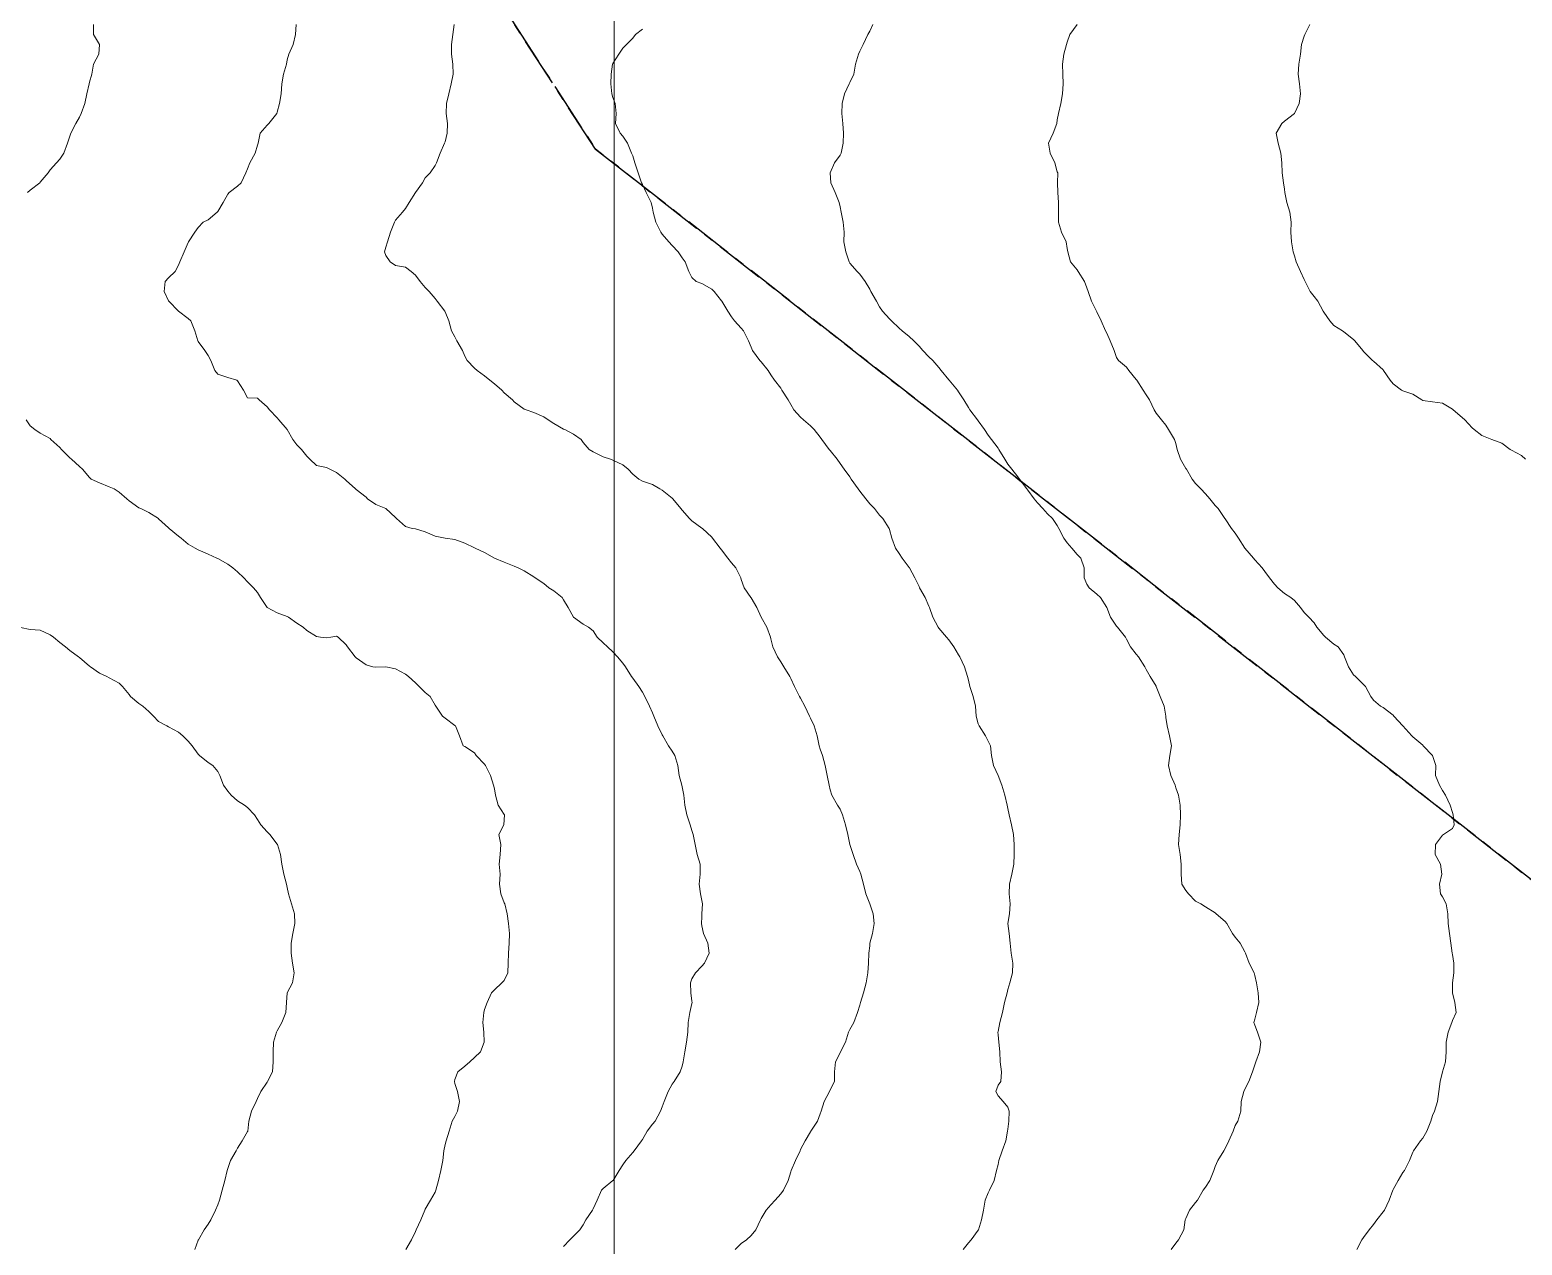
# Model space of a CAD drawing. Header units: centimetres. Extents: x 0 to 642158, y -847 to 649707.
# Drawn here: x 616137.2 to 616212.8, y 620694.5 to 620756 of the extents above; entities that cross this region are included whole.
import ezdxf

# ---------------------------------------------------------------- set-up
doc = ezdxf.new("R2010")
doc.units = ezdxf.units.CM
doc.header["$MEASUREMENT"] = 0
doc.linetypes.add('CENTERX2', pattern=[4, 2.5, -0.5, 0.5, -0.5])
doc.layers.add('MEV_grille', color=254, linetype='Continuous', lineweight=9)
doc.layers.add('WAL_topographie 0.5', color=253, linetype='Continuous', lineweight=20)
doc.layers.add('SPW_parcellaire cadastral', color=7, linetype='CENTERX2', lineweight=25, true_color=0xff0542)

# ---------------------------------------------------------------- blocks, each defined once
blk = doc.blocks.new('*U112')
at = {"layer": 'MEV_grille', "transparency": 33554687}
blk.add_lwpolyline([(0, 1825.476), (0, -1825.476)], dxfattribs=at)
blk = doc.blocks.new('*U113')
at = {"layer": 'MEV_grille', "color": 0, "linetype": 'ByBlock', "lineweight": -2, "transparency": 16777216}
blk.add_blockref('*U112', (800, 0), dxfattribs=at)

msp = doc.modelspace()

# ---------------------------------------------------------------- linework, layer by layer
at = {"layer": 'SPW_parcellaire cadastral'}
for points in [[(616256.709, 620706.96), (616245.087, 620688.12), (616165.865, 620749.948), (616137.678, 620793.39), (616180.117, 620849.425), (616254.945, 620806.243), (616258.195, 620804.368), (616257.086, 620777.464), (616258.363, 620709.515), (616256.709, 620706.96)], [(616233.938, 620664.885), (616202.718, 620594.404), (616193.653, 620578.812), (616059.536, 620788.639), (616090.293, 620793.326), (616104.658, 620794.238), (616137.678, 620793.39), (616165.865, 620749.948), (616245.087, 620688.12), (616233.938, 620664.885)]]:
    msp.add_lwpolyline(points, dxfattribs=at)
at = {"layer": 'WAL_topographie 0.5'}
for points in [[(616140.453, 620756.25), (616140.457, 620755.75), (616140.75, 620755.25), (616140.75, 620755.25), (616140.75, 620755.249), (616140.725, 620754.75), (616140.45, 620754.25), (616140.369, 620753.75), (616140.25, 620753.333), (616140.236, 620753.25), (616140.112, 620752.75), (616140.005, 620752.25), (616139.828, 620751.75), (616139.75, 620751.566), (616139.55, 620751.25), (616139.304, 620750.75), (616139.25, 620750.6), (616139.137, 620750.25), (616138.95, 620749.75), (616138.75, 620749.434), (616138.575, 620749.25), (616138.25, 620748.908), (616138.15, 620748.75), (616137.75, 620748.27), (616137.733, 620748.25), (616137.25, 620747.868), (616137.118, 620747.75)], [(616150.717, 620756.25), (616150.681, 620755.75), (616150.565, 620755.25), (616150.333, 620754.75), (616150.25, 620754.464), (616150.219, 620754.25), (616150.078, 620753.75), (616149.992, 620753.25), (616149.953, 620752.75), (616149.861, 620752.25), (616149.75, 620751.821), (616149.726, 620751.75), (616149.33, 620751.25), (616149.25, 620751.155), (616148.896, 620750.75), (616148.788, 620750.25), (616148.75, 620750.156), (616148.64, 620749.75), (616148.375, 620749.25), (616148.25, 620748.958), (616148.159, 620748.75), (616147.924, 620748.25), (616147.75, 620748.068), (616147.313, 620747.75), (616147.25, 620747.673), (616147.021, 620747.25), (616146.75, 620746.786), (616146.721, 620746.75), (616146.25, 620746.375), (616146, 620746.25), (616145.75, 620745.975), (616145.583, 620745.75), (616145.267, 620745.25), (616145.25, 620745.229), (616145.041, 620744.75), (616144.825, 620744.25), (616144.75, 620744.077), (616144.58, 620743.75), (616144.25, 620743.433), (616144.086, 620743.25), (616144.028, 620742.75), (616144.25, 620742.267), (616144.265, 620742.25), (616144.75, 620741.75), (616144.75, 620741.75), (616145.25, 620741.383), (616145.383, 620741.25), (616145.574, 620740.75), (616145.729, 620740.25), (616145.75, 620740.217), (616146.091, 620739.75), (616146.25, 620739.509), (616146.385, 620739.25), (616146.59, 620738.75), (616146.75, 620738.564), (616147.25, 620738.386), (616147.712, 620738.25), (616147.75, 620738.221), (616148.046, 620737.75), (616148.25, 620737.357), (616148.75, 620737.343), (616148.833, 620737.25), (616149.25, 620736.903), (616149.37, 620736.75), (616149.75, 620736.352), (616149.838, 620736.25), (616150.25, 620735.75), (616150.25, 620735.75), (616150.552, 620735.25), (616150.75, 620734.984), (616150.984, 620734.75), (616151.25, 620734.403), (616151.407, 620734.25), (616151.75, 620733.934), (616152.25, 620733.83), (616152.417, 620733.75), (616152.75, 620733.579), (616153.172, 620733.25), (616153.25, 620733.174), (616153.717, 620732.75), (616153.75, 620732.728), (616154.25, 620732.325), (616154.327, 620732.25), (616154.75, 620731.955), (616155.25, 620731.75), (616155.25, 620731.75), (616155.75, 620731.308), (616155.794, 620731.25), (616156.25, 620730.853), (616156.583, 620730.75), (616156.75, 620730.721), (616157.25, 620730.571), (616157.75, 620730.357), (616158.25, 620730.25), (616158.25, 620730.25), (616158.75, 620730.193), (616159.25, 620730.006), (616159.75, 620729.76), (616159.77, 620729.75), (616160.25, 620729.524), (616160.75, 620729.25), (616160.75, 620729.25), (616161.25, 620729.034), (616161.75, 620728.845), (616161.95, 620728.75), (616162.25, 620728.604), (616162.75, 620728.304), (616162.817, 620728.25), (616163.25, 620727.961), (616163.507, 620727.75), (616163.75, 620727.595), (616164.176, 620727.25), (616164.25, 620727.133), (616164.485, 620726.75), (616164.75, 620726.25), (616164.75, 620726.25), (616165.25, 620725.912), (616165.512, 620725.75), (616165.75, 620725.558), (616165.95, 620725.25), (616166.25, 620724.964), (616166.475, 620724.75), (616166.75, 620724.5), (616166.989, 620724.25), (616167.25, 620723.934), (616167.382, 620723.75), (616167.698, 620723.25), (616167.75, 620723.176), (616168.058, 620722.75), (616168.25, 620722.469), (616168.363, 620722.25), (616168.606, 620721.75), (616168.75, 620721.423), (616168.826, 620721.25), (616169.027, 620720.75), (616169.25, 620720.304), (616169.278, 620720.25), (616169.561, 620719.75), (616169.75, 620719.48), (616169.892, 620719.25), (616170.037, 620718.75), (616170.107, 620718.25), (616170.235, 620717.75), (616170.25, 620717.673), (616170.34, 620717.25), (616170.393, 620716.75), (616170.5, 620716.25), (616170.662, 620715.75), (616170.75, 620715.456), (616170.819, 620715.25), (616170.913, 620714.75), (616171.017, 620714.25), (616171.172, 620713.75), (616171.165, 620713.25), (616171.111, 620712.75), (616171.191, 620712.25), (616171.25, 620711.917), (616171.279, 620711.75), (616171.259, 620711.25), (616171.25, 620711.083), (616171.231, 620710.75), (616171.25, 620710.639), (616171.333, 620710.25), (616171.548, 620709.75), (616171.622, 620709.25), (616171.393, 620708.75), (616171.25, 620708.592), (616170.933, 620708.25), (616170.75, 620707.95), (616170.675, 620707.75), (616170.703, 620707.25), (616170.75, 620706.821), (616170.759, 620706.75), (616170.75, 620706.708), (616170.652, 620706.25), (616170.567, 620705.75), (616170.54, 620705.25), (616170.48, 620704.75), (616170.398, 620704.25), (616170.298, 620703.75), (616170.25, 620703.536), (616170.161, 620703.25), (616169.848, 620702.75), (616169.75, 620702.617), (616169.542, 620702.25), (616169.35, 620701.75), (616169.25, 620701.479), (616169.158, 620701.25), (616168.884, 620700.75), (616168.75, 620700.597), (616168.492, 620700.25), (616168.25, 620699.818), (616168.194, 620699.75), (616167.83, 620699.25), (616167.75, 620699.165), (616167.41, 620698.75), (616167.25, 620698.534), (616167.069, 620698.25), (616166.76, 620697.75), (616166.75, 620697.74), (616166.25, 620697.346), (616166.169, 620697.25), (616165.955, 620696.75), (616165.75, 620696.309), (616165.714, 620696.25), (616165.383, 620695.75), (616165.25, 620695.507), (616165.083, 620695.25), (616164.75, 620694.935), (616164.565, 620694.75), (616164.25, 620694.396)], [(616158.708, 620756.25), (616158.649, 620755.75), (616158.583, 620755.25), (616158.573, 620754.75), (616158.643, 620754.25), (616158.656, 620753.75), (616158.565, 620753.25), (616158.449, 620752.75), (616158.32, 620752.25), (616158.302, 620751.75), (616158.371, 620751.25), (616158.358, 620750.75), (616158.25, 620750.317), (616158.222, 620750.25), (616158, 620749.75), (616157.813, 620749.25), (616157.75, 620749.111), (616157.5, 620748.75), (616157.25, 620748.5), (616157.102, 620748.25), (616156.75, 620747.75), (616156.75, 620747.75), (616156.435, 620747.25), (616156.25, 620746.935), (616156.089, 620746.75), (616155.75, 620746.346), (616155.686, 620746.25), (616155.488, 620745.75), (616155.345, 620745.25), (616155.25, 620744.981), (616155.185, 620744.75), (616155.25, 620744.562), (616155.477, 620744.25), (616155.75, 620744.056), (616156.25, 620743.972), (616156.536, 620743.75), (616156.75, 620743.562), (616156.984, 620743.25), (616157.25, 620742.946), (616157.454, 620742.75), (616157.75, 620742.386), (616157.847, 620742.25), (616158.233, 620741.75), (616158.25, 620741.717), (616158.444, 620741.25), (616158.574, 620740.75), (616158.75, 620740.45), (616158.841, 620740.25), (616159.128, 620739.75), (616159.25, 620739.475), (616159.368, 620739.25), (616159.75, 620738.858), (616159.871, 620738.75), (616160.25, 620738.478), (616160.513, 620738.25), (616160.75, 620738.067), (616161.125, 620737.75), (616161.25, 620737.619), (616161.658, 620737.25), (616161.75, 620737.16), (616162.25, 620736.793), (616162.35, 620736.75), (616162.75, 620736.61), (616163.25, 620736.403), (616163.477, 620736.25), (616163.75, 620736.066), (616164.25, 620735.779), (616164.318, 620735.75), (616164.75, 620735.529), (616165.137, 620735.25), (616165.25, 620735.104), (616165.554, 620734.75), (616165.75, 620734.622), (616166.25, 620734.38), (616166.625, 620734.25), (616166.75, 620734.213), (616167.25, 620733.961), (616167.514, 620733.75), (616167.75, 620733.5), (616168.065, 620733.25), (616168.25, 620733.139), (616168.75, 620732.966), (616169.13, 620732.75), (616169.25, 620732.693), (616169.75, 620732.283), (616169.783, 620732.25), (616170.187, 620731.75), (616170.25, 620731.68), (616170.635, 620731.25), (616170.75, 620731.138), (616171.25, 620730.769), (616171.28, 620730.75), (616171.75, 620730.307), (616171.799, 620730.25), (616172.183, 620729.75), (616172.25, 620729.667), (616172.569, 620729.25), (616172.75, 620729.014), (616172.971, 620728.75), (616173.22, 620728.25), (616173.25, 620728.167), (616173.392, 620727.75), (616173.74, 620727.25), (616173.75, 620727.235), (616174.036, 620726.75), (616174.25, 620726.25), (616174.25, 620726.25), (616174.541, 620725.75), (616174.732, 620725.25), (616174.75, 620725.167), (616174.852, 620724.75), (616175.077, 620724.25), (616175.25, 620724), (616175.411, 620723.75), (616175.701, 620723.25), (616175.75, 620723.15), (616175.95, 620722.75), (616176.19, 620722.25), (616176.25, 620722.156), (616176.463, 620721.75), (616176.705, 620721.25), (616176.75, 620721.15), (616176.942, 620720.75), (616177.086, 620720.25), (616177.193, 620719.75), (616177.25, 620719.575), (616177.358, 620719.25), (616177.488, 620718.75), (616177.594, 620718.25), (616177.694, 620717.75), (616177.75, 620717.519), (616177.835, 620717.25), (616178.122, 620716.75), (616178.25, 620716.538), (616178.369, 620716.25), (616178.53, 620715.75), (616178.641, 620715.25), (616178.75, 620714.75), (616178.75, 620714.75), (616178.909, 620714.25), (616179.083, 620713.75), (616179.25, 620713.393), (616179.306, 620713.25), (616179.433, 620712.75), (616179.552, 620712.25), (616179.75, 620711.75), (616179.75, 620711.75), (616179.93, 620711.25), (616179.971, 620710.75), (616179.886, 620710.25), (616179.765, 620709.75), (616179.75, 620709.625), (616179.701, 620709.25), (616179.697, 620708.75), (616179.653, 620708.25), (616179.572, 620707.75), (616179.442, 620707.25), (616179.286, 620706.75), (616179.25, 620706.625), (616179.132, 620706.25), (616178.939, 620705.75), (616178.75, 620705.381), (616178.683, 620705.25), (616178.523, 620704.75), (616178.278, 620704.25), (616178.25, 620704.202), (616178.013, 620703.75), (616177.976, 620703.25), (616177.963, 620702.75), (616177.75, 620702.333), (616177.713, 620702.25), (616177.445, 620701.75), (616177.29, 620701.25), (616177.25, 620701.125), (616177.1, 620700.75), (616176.773, 620700.25), (616176.75, 620700.21), (616176.489, 620699.75), (616176.25, 620699.313), (616176.223, 620699.25), (616175.99, 620698.75), (616175.77, 620698.25), (616175.75, 620698.179), (616175.625, 620697.75), (616175.383, 620697.25), (616175.25, 620697.074), (616174.961, 620696.75), (616174.75, 620696.521), (616174.512, 620696.25), (616174.25, 620695.813), (616174.218, 620695.75), (616173.98, 620695.25), (616173.75, 620694.955), (616173.508, 620694.75), (616173.25, 620694.557), (616172.943, 620694.25)], [(616179.909, 620756.25), (616179.75, 620755.917), (616179.658, 620755.75), (616179.412, 620755.25), (616179.25, 620754.908), (616179.18, 620754.75), (616179.031, 620754.25), (616178.948, 620753.75), (616178.75, 620753.318), (616178.719, 620753.25), (616178.471, 620752.75), (616178.35, 620752.25), (616178.338, 620751.75), (616178.387, 620751.25), (616178.424, 620750.75), (616178.413, 620750.25), (616178.304, 620749.75), (616178.25, 620749.646), (616177.962, 620749.25), (616177.75, 620748.75), (616177.787, 620748.25), (616178, 620747.75), (616178.203, 620747.25), (616178.25, 620747.028), (616178.306, 620746.75), (616178.412, 620746.25), (616178.466, 620745.75), (616178.441, 620745.25), (616178.538, 620744.75), (616178.708, 620744.25), (616178.75, 620744.178), (616179.11, 620743.75), (616179.25, 620743.62), (616179.513, 620743.25), (616179.75, 620742.859), (616179.806, 620742.75), (616180.087, 620742.25), (616180.25, 620741.962), (616180.391, 620741.75), (616180.75, 620741.361), (616180.85, 620741.25), (616181.25, 620740.878), (616181.395, 620740.75), (616181.75, 620740.463), (616181.983, 620740.25), (616182.25, 620739.969), (616182.446, 620739.75), (616182.75, 620739.439), (616182.948, 620739.25), (616183.25, 620738.889), (616183.366, 620738.75), (616183.75, 620738.279), (616183.772, 620738.25), (616184.19, 620737.75), (616184.25, 620737.671), (616184.521, 620737.25), (616184.75, 620736.864), (616184.824, 620736.75), (616185.205, 620736.25), (616185.25, 620736.194), (616185.567, 620735.75), (616185.75, 620735.476), (616185.92, 620735.25), (616186.25, 620734.81), (616186.29, 620734.75), (616186.586, 620734.25), (616186.75, 620734.006), (616186.946, 620733.75), (616187.25, 620733.355), (616187.335, 620733.25), (616187.701, 620732.75), (616187.75, 620732.686), (616188.083, 620732.25), (616188.25, 620732.048), (616188.516, 620731.75), (616188.75, 620731.488), (616189, 620731.25), (616189.25, 620730.893), (616189.325, 620730.75), (616189.587, 620730.25), (616189.75, 620730.015), (616189.987, 620729.75), (616190.25, 620729.438), (616190.432, 620729.25), (616190.614, 620728.75), (616190.613, 620728.25), (616190.75, 620727.927), (616190.861, 620727.75), (616191.25, 620727.422), (616191.44, 620727.25), (616191.75, 620726.75), (616191.75, 620726.75), (616191.936, 620726.25), (616192.25, 620725.81), (616192.304, 620725.75), (616192.7, 620725.25), (616192.75, 620725.145), (616192.947, 620724.75), (616193.25, 620724.391), (616193.362, 620724.25), (616193.68, 620723.75), (616193.75, 620723.604), (616193.948, 620723.25), (616194.25, 620722.769), (616194.261, 620722.75), (616194.461, 620722.25), (616194.653, 620721.75), (616194.738, 620721.25), (616194.75, 620721.179), (616194.804, 620720.75), (616194.937, 620720.25), (616195.033, 620719.75), (616194.948, 620719.25), (616194.872, 620718.75), (616194.994, 620718.25), (616195.215, 620717.75), (616195.25, 620717.625), (616195.393, 620717.25), (616195.47, 620716.75), (616195.493, 620716.25), (616195.478, 620715.75), (616195.42, 620715.25), (616195.393, 620714.75), (616195.464, 620714.25), (616195.526, 620713.75), (616195.522, 620713.25), (616195.561, 620712.75), (616195.75, 620712.423), (616195.895, 620712.25), (616196.25, 620711.883), (616196.517, 620711.75), (616196.75, 620711.591), (616197.25, 620711.287), (616197.3, 620711.25), (616197.75, 620710.859), (616197.824, 620710.75), (616198.117, 620710.25), (616198.25, 620710.068), (616198.5, 620709.75), (616198.75, 620709.313), (616198.776, 620709.25), (616198.968, 620708.75), (616199.22, 620708.25), (616199.25, 620708.125), (616199.341, 620707.75), (616199.426, 620707.25), (616199.45, 620706.75), (616199.338, 620706.25), (616199.25, 620705.917), (616199.205, 620705.75), (616199.25, 620705.613), (616199.388, 620705.25), (616199.556, 620704.75), (616199.48, 620704.25), (616199.306, 620703.75), (616199.25, 620703.596), (616199.128, 620703.25), (616198.944, 620702.75), (616198.75, 620702.375), (616198.697, 620702.25), (616198.559, 620701.75), (616198.542, 620701.25), (616198.386, 620700.75), (616198.25, 620700.536), (616198.152, 620700.25), (616197.939, 620699.75), (616197.75, 620699.364), (616197.676, 620699.25), (616197.38, 620698.75), (616197.25, 620698.459), (616197.172, 620698.25), (616196.977, 620697.75), (616196.75, 620697.409), (616196.641, 620697.25), (616196.344, 620696.75), (616196.25, 620696.63), (616195.944, 620696.25), (616195.75, 620695.821), (616195.727, 620695.75), (616195.655, 620695.25), (616195.378, 620694.75), (616195.25, 620694.578), (616195.018, 620694.25)], [(616190.25, 620756.25), (616189.875, 620755.75), (616189.75, 620755.361), (616189.722, 620755.25), (616189.587, 620754.75), (616189.512, 620754.25), (616189.523, 620753.75), (616189.55, 620753.25), (616189.51, 620752.75), (616189.424, 620752.25), (616189.314, 620751.75), (616189.25, 620751.438), (616189.217, 620751.25), (616189.044, 620750.75), (616188.811, 620750.25), (616188.885, 620749.75), (616189.118, 620749.25), (616189.25, 620748.8), (616189.27, 620748.75), (616189.264, 620748.25), (616189.272, 620747.75), (616189.311, 620747.25), (616189.31, 620746.75), (616189.313, 620746.25), (616189.459, 620745.75), (616189.699, 620745.25), (616189.75, 620744.917), (616189.779, 620744.75), (616189.917, 620744.25), (616190.25, 620743.833), (616190.3, 620743.75), (616190.62, 620743.25), (616190.75, 620742.925), (616190.819, 620742.75), (616190.987, 620742.25), (616191.233, 620741.75), (616191.25, 620741.717), (616191.469, 620741.25), (616191.685, 620740.75), (616191.75, 620740.632), (616191.931, 620740.25), (616192.128, 620739.75), (616192.25, 620739.404), (616192.345, 620739.25), (616192.75, 620738.91), (616192.879, 620738.75), (616193.25, 620738.29), (616193.272, 620738.25), (616193.596, 620737.75), (616193.75, 620737.519), (616193.909, 620737.25), (616194.147, 620736.75), (616194.25, 620736.591), (616194.518, 620736.25), (616194.75, 620735.979), (616194.881, 620735.75), (616195.181, 620735.25), (616195.25, 620735.042), (616195.325, 620734.75), (616195.494, 620734.25), (616195.75, 620733.79), (616195.786, 620733.75), (616196.075, 620733.25), (616196.25, 620733.024), (616196.516, 620732.75), (616196.75, 620732.508), (616196.972, 620732.25), (616197.25, 620731.917), (616197.393, 620731.75), (616197.738, 620731.25), (616197.75, 620731.232), (616198.064, 620730.75), (616198.25, 620730.508), (616198.417, 620730.25), (616198.75, 620729.75), (616198.75, 620729.75), (616199.18, 620729.25), (616199.25, 620729.156), (616199.621, 620728.75), (616199.75, 620728.562), (616200, 620728.25), (616200.25, 620727.924), (616200.41, 620727.75), (616200.75, 620727.457), (616201.066, 620727.25), (616201.25, 620727.098), (616201.558, 620726.75), (616201.75, 620726.5), (616201.977, 620726.25), (616202.25, 620725.964), (616202.386, 620725.75), (616202.75, 620725.336), (616202.833, 620725.25), (616203.25, 620724.893), (616203.477, 620724.75), (616203.75, 620724.35), (616203.789, 620724.25), (616203.987, 620723.75), (616204.25, 620723.346), (616204.35, 620723.25), (616204.75, 620722.85), (616204.846, 620722.75), (616205.12, 620722.25), (616205.25, 620722.055), (616205.617, 620721.75), (616205.75, 620721.683), (616206.25, 620721.297), (616206.294, 620721.25), (616206.75, 620720.75), (616206.75, 620720.75), (616207.204, 620720.25), (616207.25, 620720.202), (616207.75, 620719.772), (616207.772, 620719.75), (616208.25, 620719.25), (616208.25, 620719.25), (616208.408, 620718.75), (616208.4, 620718.25), (616208.602, 620717.75), (616208.75, 620717.483), (616208.902, 620717.25), (616209.135, 620716.75), (616209.25, 620716.375), (616209.286, 620716.25), (616209.346, 620715.75), (616209.25, 620715.558), (616208.806, 620715.25), (616208.75, 620715.222), (616208.396, 620714.75), (616208.388, 620714.25), (616208.656, 620713.75), (616208.724, 620713.25), (616208.596, 620712.75), (616208.65, 620712.25), (616208.75, 620712.1), (616208.934, 620711.75), (616209.02, 620711.25), (616209.046, 620710.75), (616209.109, 620710.25), (616209.168, 620709.75), (616209.24, 620709.25), (616209.25, 620709.188), (616209.325, 620708.75), (616209.32, 620708.25), (616209.25, 620707.75), (616209.25, 620707.25), (616209.372, 620706.75), (616209.436, 620706.25), (616209.25, 620705.844), (616209.217, 620705.75), (616209.042, 620705.25), (616208.936, 620704.75), (616208.942, 620704.25), (616208.904, 620703.75), (616208.75, 620703.25), (616208.75, 620703.25), (616208.632, 620702.75), (616208.558, 620702.25), (616208.494, 620701.75), (616208.353, 620701.25), (616208.25, 620701.04), (616208.158, 620700.75), (616207.96, 620700.25), (616207.75, 620699.889), (616207.641, 620699.75), (616207.287, 620699.25), (616207.25, 620699.175), (616207.073, 620698.75), (616206.828, 620698.25), (616206.75, 620698.144), (616206.5, 620697.75), (616206.25, 620697.286), (616206.236, 620697.25), (616206.054, 620696.75), (616205.807, 620696.25), (616205.75, 620696.153), (616205.421, 620695.75), (616205.25, 620695.523), (616205.031, 620695.25), (616204.75, 620694.867), (616204.674, 620694.75), (616204.413, 620694.25)], [(616202.036, 620756.25), (616201.782, 620755.75), (616201.75, 620755.667), (616201.615, 620755.25), (616201.568, 620754.75), (616201.479, 620754.25), (616201.447, 620753.75), (616201.514, 620753.25), (616201.564, 620752.75), (616201.492, 620752.25), (616201.25, 620751.75), (616201.25, 620751.75), (616200.75, 620751.37), (616200.614, 620751.25), (616200.328, 620750.75), (616200.428, 620750.25), (616200.562, 620749.75), (616200.622, 620749.25), (616200.637, 620748.75), (616200.701, 620748.25), (616200.75, 620747.917), (616200.771, 620747.75), (616200.866, 620747.25), (616201.014, 620746.75), (616201.083, 620746.25), (616201.078, 620745.75), (616201.101, 620745.25), (616201.184, 620744.75), (616201.25, 620744.542), (616201.34, 620744.25), (616201.567, 620743.75), (616201.75, 620743.357), (616201.794, 620743.25), (616202.047, 620742.75), (616202.25, 620742.491), (616202.444, 620742.25), (616202.718, 620741.75), (616202.75, 620741.692), (616203.053, 620741.25), (616203.25, 620741.029), (616203.682, 620740.75), (616203.75, 620740.692), (616204.25, 620740.304), (616204.315, 620740.25), (616204.712, 620739.75), (616204.75, 620739.704), (616205.204, 620739.25), (616205.25, 620739.208), (616205.75, 620738.775), (616205.768, 620738.75), (616206.094, 620738.25), (616206.25, 620738.071), (616206.678, 620737.75), (616206.75, 620737.719), (616207.25, 620737.553), (616207.71, 620737.25), (616207.75, 620737.217), (616208.25, 620737.15), (616208.75, 620737.094), (616209.25, 620736.778), (616209.286, 620736.75), (616209.75, 620736.356), (616209.885, 620736.25), (616210.25, 620735.837), (616210.355, 620735.75), (616210.75, 620735.45), (616211.25, 620735.25), (616211.25, 620735.25), (616211.75, 620735.059), (616212.183, 620734.75), (616212.25, 620734.717), (616212.75, 620734.436), (616212.96, 620734.25)], [(616168.25, 620756.021), (616167.889, 620755.75), (616167.75, 620755.571), (616167.429, 620755.25), (616167.25, 620755.058), (616167.05, 620754.75), (616166.75, 620754.288), (616166.736, 620754.25), (616166.661, 620753.75), (616166.648, 620753.25), (616166.7, 620752.75), (616166.75, 620752.568), (616166.859, 620752.25), (616166.917, 620751.75), (616166.886, 620751.25), (616167.109, 620750.75), (616167.25, 620750.6), (616167.494, 620750.25), (616167.691, 620749.75), (616167.75, 620749.607), (616167.857, 620749.25), (616168.025, 620748.75), (616168.203, 620748.25), (616168.25, 620748.159), (616168.44, 620747.75), (616168.682, 620747.25), (616168.75, 620746.956), (616168.793, 620746.75), (616168.926, 620746.25), (616169.177, 620745.75), (616169.25, 620745.644), (616169.58, 620745.25), (616169.75, 620745.074), (616170.047, 620744.75), (616170.25, 620744.442), (616170.406, 620744.25), (616170.588, 620743.75), (616170.75, 620743.444), (616170.969, 620743.25), (616171.25, 620743.148), (616171.75, 620742.857), (616171.868, 620742.75), (616172.25, 620742.274), (616172.267, 620742.25), (616172.571, 620741.75), (616172.75, 620741.458), (616172.911, 620741.25), (616173.25, 620740.888), (616173.358, 620740.75), (616173.621, 620740.25), (616173.75, 620739.929), (616173.824, 620739.75), (616174.185, 620739.25), (616174.25, 620739.183), (616174.611, 620738.75), (616174.75, 620738.523), (616174.932, 620738.25), (616175.25, 620737.846), (616175.307, 620737.75), (616175.617, 620737.25), (616175.75, 620737.026), (616175.917, 620736.75), (616176.25, 620736.386), (616176.404, 620736.25), (616176.75, 620735.943), (616176.943, 620735.75), (616177.25, 620735.364), (616177.335, 620735.25), (616177.703, 620734.75), (616177.75, 620734.694), (616178.098, 620734.25), (616178.25, 620734.031), (616178.459, 620733.75), (616178.75, 620733.359), (616178.82, 620733.25), (616179.165, 620732.75), (616179.25, 620732.635), (616179.55, 620732.25), (616179.75, 620732), (616179.994, 620731.75), (616180.25, 620731.422), (616180.412, 620731.25), (616180.735, 620730.75), (616180.75, 620730.7), (616180.868, 620730.25), (616181.061, 620729.75), (616181.25, 620729.481), (616181.396, 620729.25), (616181.75, 620728.767), (616181.761, 620728.75), (616182.04, 620728.25), (616182.25, 620727.813), (616182.28, 620727.75), (616182.558, 620727.25), (616182.75, 620726.821), (616182.783, 620726.75), (616182.94, 620726.25), (616183.215, 620725.75), (616183.25, 620725.706), (616183.638, 620725.25), (616183.75, 620725.109), (616184.006, 620724.75), (616184.25, 620724.357), (616184.306, 620724.25), (616184.545, 620723.75), (616184.71, 620723.25), (616184.75, 620723.062), (616184.819, 620722.75), (616184.987, 620722.25), (616185.106, 620721.75), (616185.144, 620721.25), (616185.25, 620720.857), (616185.286, 620720.75), (616185.616, 620720.25), (616185.75, 620719.988), (616185.869, 620719.75), (616185.92, 620719.25), (616186.011, 620718.75), (616186.25, 620718.25), (616186.25, 620718.25), (616186.444, 620717.75), (616186.587, 620717.25), (616186.708, 620716.75), (616186.75, 620716.568), (616186.819, 620716.25), (616186.937, 620715.75), (616187.036, 620715.25), (616187.061, 620714.75), (616187.064, 620714.25), (616187.053, 620713.75), (616186.955, 620713.25), (616186.836, 620712.75), (616186.816, 620712.25), (616186.863, 620711.75), (616186.831, 620711.25), (616186.75, 620710.75), (616186.818, 620710.25), (616186.87, 620709.75), (616186.917, 620709.25), (616186.991, 620708.75), (616186.975, 620708.25), (616186.838, 620707.75), (616186.75, 620707.417), (616186.705, 620707.25), (616186.58, 620706.75), (616186.468, 620706.25), (616186.343, 620705.75), (616186.25, 620705.292), (616186.242, 620705.25), (616186.25, 620705.125), (616186.282, 620704.75), (616186.343, 620704.25), (616186.363, 620703.75), (616186.425, 620703.25), (616186.387, 620702.75), (616186.25, 620702.562), (616186.136, 620702.25), (616186.25, 620702.022), (616186.5, 620701.75), (616186.75, 620701.45), (616186.804, 620701.25), (616186.803, 620700.75), (616186.75, 620700.35), (616186.731, 620700.25), (616186.639, 620699.75), (616186.46, 620699.25), (616186.291, 620698.75), (616186.25, 620698.562), (616186.169, 620698.25), (616186.056, 620697.75), (616185.817, 620697.25), (616185.75, 620697.125), (616185.604, 620696.75), (616185.511, 620696.25), (616185.417, 620695.75), (616185.259, 620695.25), (616185.25, 620695.231), (616184.893, 620694.75), (616184.75, 620694.594), (616184.482, 620694.25)], [(616137.04, 620736.25), (616137.25, 620735.94), (616137.485, 620735.75), (616137.75, 620735.577), (616138.25, 620735.295), (616138.294, 620735.25), (616138.75, 620734.842), (616138.826, 620734.75), (616139.25, 620734.317), (616139.338, 620734.25), (616139.75, 620733.891), (616139.891, 620733.75), (616140.25, 620733.326), (616140.339, 620733.25), (616140.75, 620733.052), (616141.25, 620732.863), (616141.5, 620732.75), (616141.75, 620732.591), (616142.145, 620732.25), (616142.25, 620732.15), (616142.75, 620731.799), (616142.846, 620731.75), (616143.25, 620731.559), (616143.736, 620731.25), (616143.75, 620731.235), (616144.25, 620730.788), (616144.29, 620730.75), (616144.75, 620730.361), (616144.889, 620730.25), (616145.25, 620729.961), (616145.602, 620729.75), (616145.75, 620729.668), (616146.25, 620729.452), (616146.692, 620729.25), (616146.75, 620729.228), (616147.25, 620728.942), (616147.511, 620728.75), (616147.75, 620728.556), (616148.061, 620728.25), (616148.25, 620728.046), (616148.546, 620727.75), (616148.75, 620727.512), (616148.905, 620727.25), (616149.244, 620726.75), (616149.25, 620726.744), (616149.75, 620726.472), (616150.25, 620726.294), (616150.325, 620726.25), (616150.75, 620725.957), (616151.066, 620725.75), (616151.25, 620725.579), (616151.75, 620725.276), (616151.95, 620725.25), (616152.25, 620725.215), (616152.464, 620725.25), (616152.75, 620725.294), (616152.837, 620725.25), (616153.25, 620724.854), (616153.307, 620724.75), (616153.702, 620724.25), (616153.75, 620724.197), (616154.25, 620723.845), (616154.6, 620723.75), (616154.75, 620723.72), (616155.25, 620723.739), (616155.75, 620723.639), (616156.25, 620723.369), (616156.406, 620723.25), (616156.75, 620722.939), (616156.942, 620722.75), (616157.25, 620722.448), (616157.489, 620722.25), (616157.75, 620721.808), (616157.783, 620721.75), (616158.119, 620721.25), (616158.25, 620721.142), (616158.75, 620720.779), (616158.788, 620720.75), (616158.977, 620720.25), (616159.167, 620719.75), (616159.25, 620719.712), (616159.75, 620719.393), (616159.821, 620719.25), (616160.25, 620718.821), (616160.298, 620718.75), (616160.552, 620718.25), (616160.709, 620717.75), (616160.75, 620717.562), (616160.804, 620717.25), (616160.941, 620716.75), (616161.25, 620716.273), (616161.263, 620716.25), (616161.25, 620716), (616161.219, 620715.75), (616160.975, 620715.25), (616161.075, 620714.75), (616161.036, 620714.25), (616160.983, 620713.75), (616161.047, 620713.25), (616161.006, 620712.75), (616161.068, 620712.25), (616161.25, 620711.806), (616161.277, 620711.75), (616161.402, 620711.25), (616161.461, 620710.75), (616161.51, 620710.25), (616161.505, 620709.75), (616161.458, 620709.25), (616161.448, 620708.75), (616161.437, 620708.25), (616161.25, 620707.875), (616161.125, 620707.75), (616160.75, 620707.4), (616160.595, 620707.25), (616160.378, 620706.75), (616160.25, 620706.393), (616160.218, 620706.25), (616160.168, 620705.75), (616160.212, 620705.25), (616160.233, 620704.75), (616160.043, 620704.25), (616159.75, 620703.967), (616159.509, 620703.75), (616159.25, 620703.531), (616158.904, 620703.25), (616158.75, 620702.85), (616158.727, 620702.75), (616158.75, 620702.659), (616158.886, 620702.25), (616158.984, 620701.75), (616158.885, 620701.25), (616158.75, 620700.99), (616158.614, 620700.75), (616158.452, 620700.25), (616158.301, 620699.75), (616158.25, 620699.568), (616158.189, 620699.25), (616158.133, 620698.75), (616158.033, 620698.25), (616157.917, 620697.75), (616157.785, 620697.25), (616157.75, 620697.155), (616157.514, 620696.75), (616157.25, 620696.298), (616157.229, 620696.25), (616157.027, 620695.75), (616156.788, 620695.25), (616156.75, 620695.167), (616156.558, 620694.75), (616156.259, 620694.25)], [(616136.75, 620725.741), (616137.25, 620725.642), (616137.75, 620725.592), (616138.25, 620725.372), (616138.432, 620725.25), (616138.75, 620724.981), (616139.031, 620724.75), (616139.25, 620724.579), (616139.7, 620724.25), (616139.75, 620724.212), (616140.25, 620723.776), (616140.292, 620723.75), (616140.75, 620723.426), (616141.125, 620723.25), (616141.25, 620723.189), (616141.75, 620722.917), (616141.917, 620722.75), (616142.25, 620722.35), (616142.331, 620722.25), (616142.75, 620721.881), (616142.954, 620721.75), (616143.25, 620721.483), (616143.483, 620721.25), (616143.75, 620720.974), (616144.156, 620720.75), (616144.25, 620720.709), (616144.75, 620720.436), (616144.967, 620720.25), (616145.25, 620719.976), (616145.439, 620719.75), (616145.75, 620719.324), (616145.824, 620719.25), (616146.25, 620718.901), (616146.5, 620718.75), (616146.75, 620718.438), (616146.847, 620718.25), (616147.03, 620717.75), (616147.25, 620717.445), (616147.417, 620717.25), (616147.75, 620716.97), (616148.094, 620716.75), (616148.25, 620716.631), (616148.598, 620716.25), (616148.75, 620716.017), (616148.932, 620715.75), (616149.25, 620715.4), (616149.375, 620715.25), (616149.75, 620714.776), (616149.767, 620714.75), (616149.917, 620714.25), (616149.991, 620713.75), (616150.088, 620713.25), (616150.216, 620712.75), (616150.25, 620712.583), (616150.323, 620712.25), (616150.481, 620711.75), (616150.632, 620711.25), (616150.641, 620710.75), (616150.544, 620710.25), (616150.453, 620709.75), (616150.464, 620709.25), (616150.533, 620708.75), (616150.619, 620708.25), (616150.528, 620707.75), (616150.25, 620707.25), (616150.25, 620707.25), (616150.221, 620706.75), (616150.191, 620706.25), (616149.993, 620705.75), (616149.75, 620705.325), (616149.71, 620705.25), (616149.567, 620704.75), (616149.546, 620704.25), (616149.548, 620703.75), (616149.515, 620703.25), (616149.264, 620702.75), (616149.25, 620702.73), (616148.917, 620702.25), (616148.75, 620701.897), (616148.689, 620701.75), (616148.446, 620701.25), (616148.323, 620700.75), (616148.26, 620700.25), (616148.25, 620700.222), (616147.984, 620699.75), (616147.75, 620699.375), (616147.676, 620699.25), (616147.383, 620698.75), (616147.25, 620698.35), (616147.218, 620698.25), (616147.101, 620697.75), (616146.972, 620697.25), (616146.832, 620696.75), (616146.75, 620696.515), (616146.635, 620696.25), (616146.393, 620695.75), (616146.25, 620695.533), (616146.059, 620695.25), (616145.763, 620694.75), (616145.75, 620694.722), (616145.583, 620694.25)]]:
    msp.add_lwpolyline(points, dxfattribs=at)

# ---------------------------------------------------------------- block references
at = {"layer": 'MEV_grille', "transparency": 33554687}
msp.add_blockref('*U113', (615366.814, 620593.644), dxfattribs=at)

doc.saveas('drawing.dxf')
